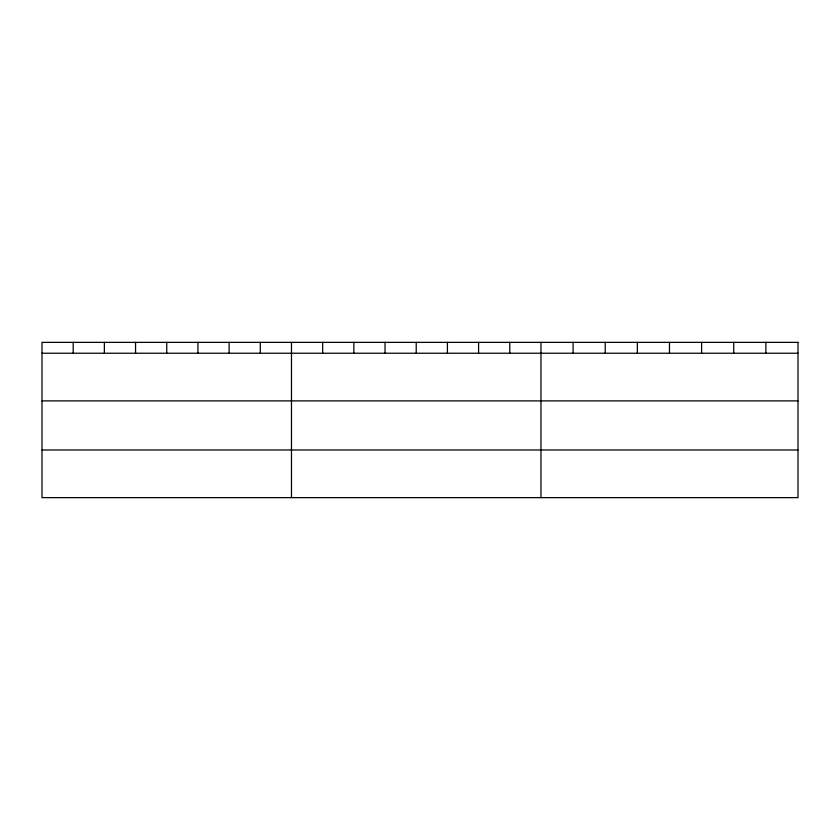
<?xml version="1.0" encoding="UTF-8"?>
<svg xmlns="http://www.w3.org/2000/svg" width="840" height="840" viewBox="0 0 840 840"><rect width="100%" height="100%" fill="white"/><g stroke="black" fill="none" stroke-linecap="round" stroke-linejoin="round"><path stroke-width="1.26" d="M42 353.231L798 353.231M42 400.89L798 400.89M42 449.978L798 449.978M765.87 342.374L765.87 353.231M733.74 342.374L733.74 353.231M701.61 342.374L701.61 353.231M669.48 342.374L669.48 353.231M637.35 342.374L637.35 353.231M605.22 342.374L605.22 353.231M573.09 342.374L573.09 353.231M540.96 342.374L540.96 497.627M509.775 342.374L509.775 353.231M478.59 342.374L478.59 353.231M447.405 342.374L447.405 353.231M416.22 342.374L416.22 353.231M385.035 342.374L385.035 353.231M353.85 342.374L353.85 353.231M322.665 342.374L322.665 353.231M291.48 342.374L291.48 497.627M260.295 342.374L260.295 353.231M229.11 342.374L229.11 353.231M197.925 342.374L197.925 353.231M166.74 342.374L166.74 353.231M135.555 342.374L135.555 353.231M104.37 342.374L104.37 353.231M73.185 342.374L73.185 353.231M798 342.374L42 342.374L42 497.627L798 497.627L798 342.374"/></g></svg>
